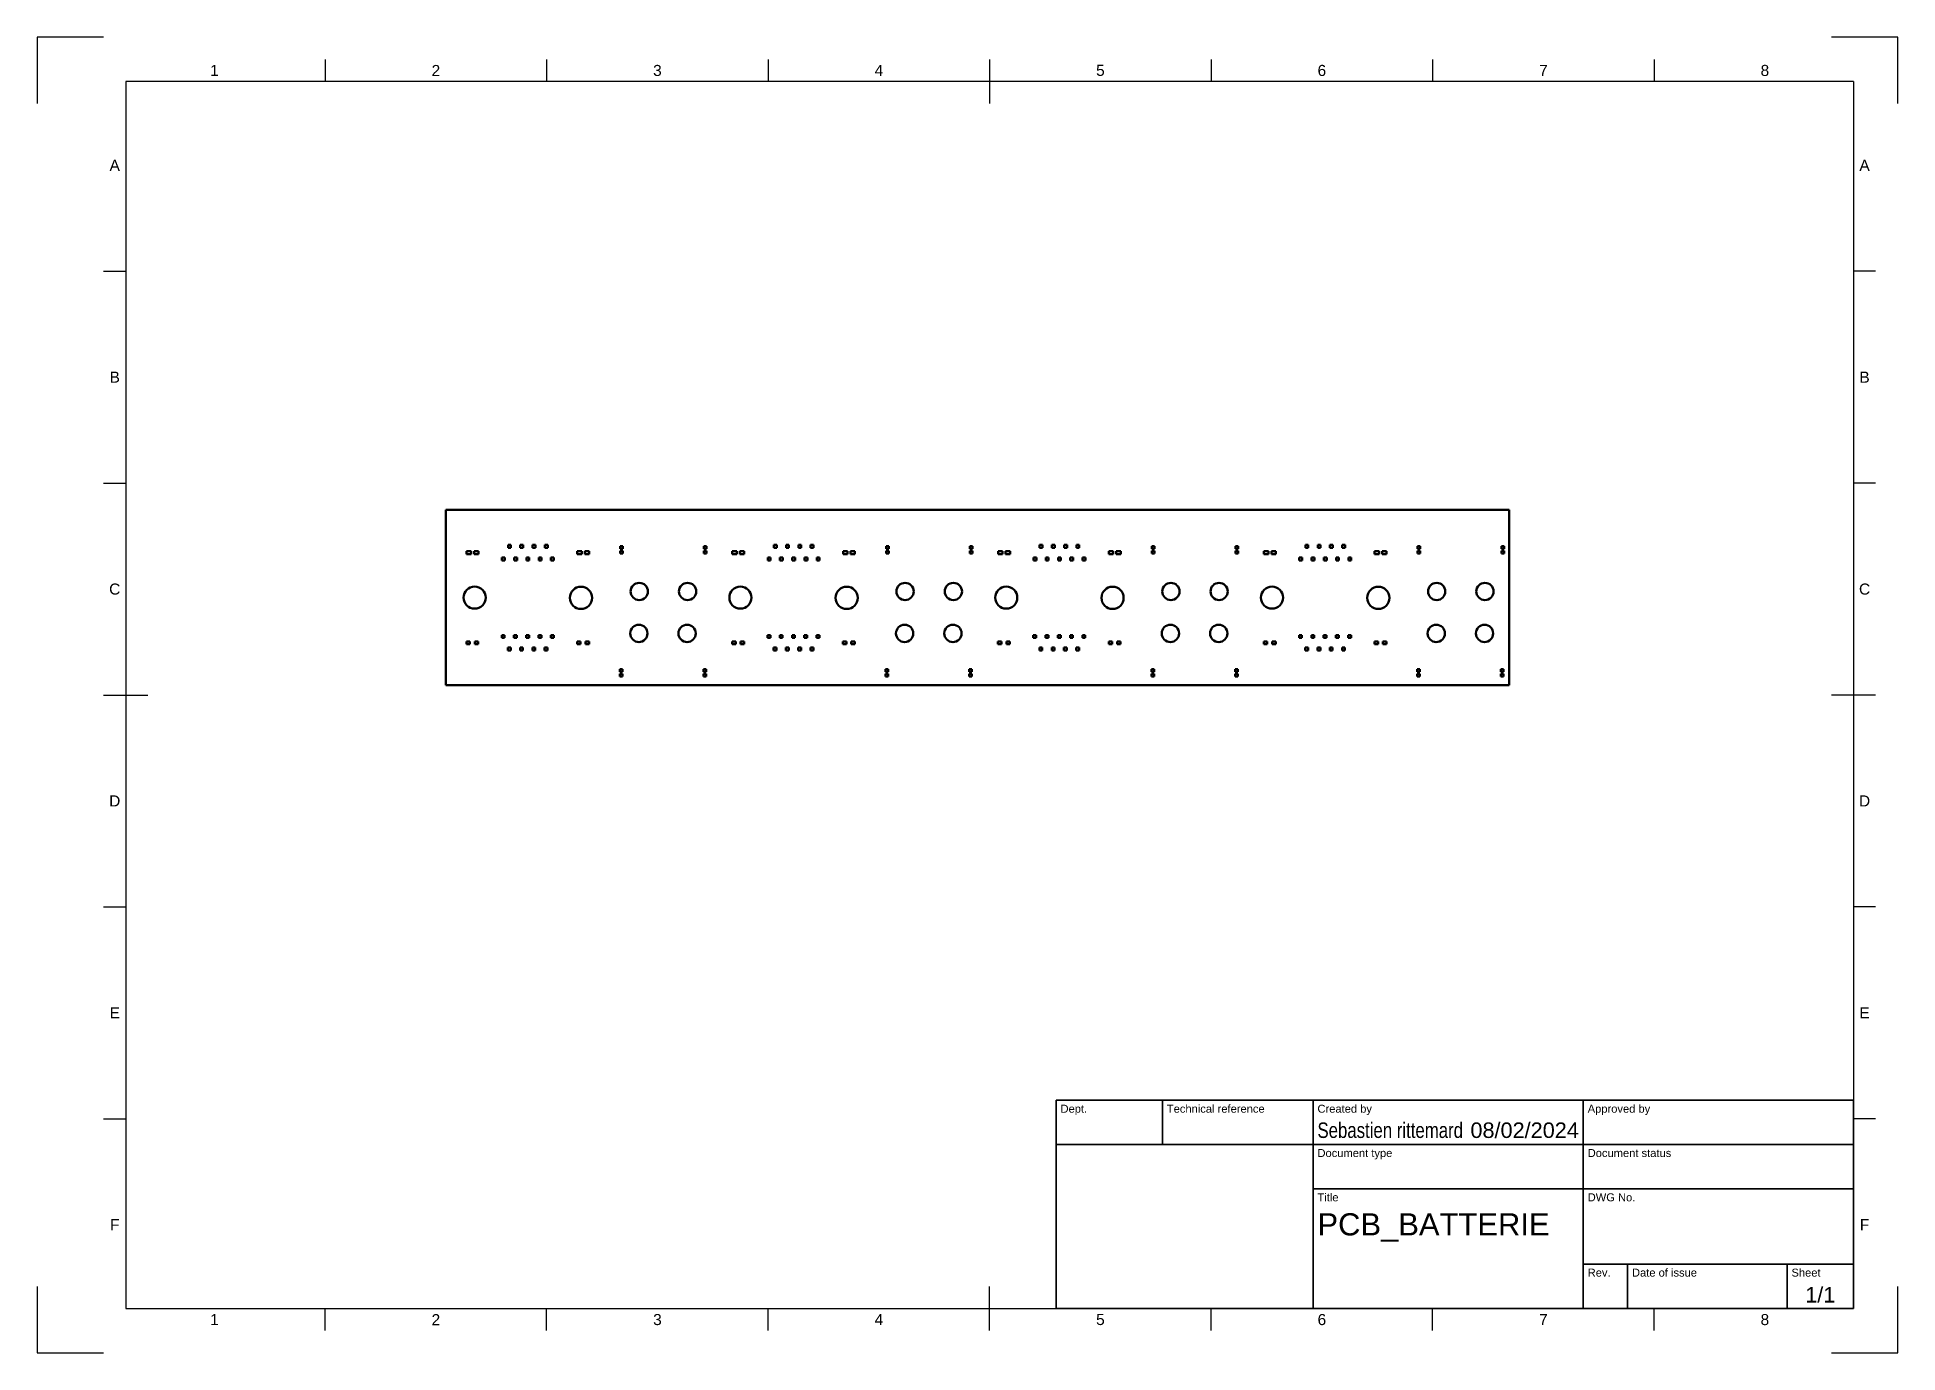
# Model space of a CAD drawing. Header units: millimetres. Extents: x 0 to 420, y 0 to 297.
import ezdxf
from ezdxf.enums import TextEntityAlignment as Align

# ---------------------------------------------------------------- set-up
doc = ezdxf.new("R2010")
doc.units = ezdxf.units.MM
doc.header["$LTSCALE"] = 0.75
for name, color, linetype, lineweight in [('BORDER', 7, 'Continuous', 25), ('TITLEBLOCK', 7, 'Continuous', 35), ('Visible', 7, 'Continuous', 50)]:
    doc.layers.add(name, color=color, linetype=linetype, lineweight=lineweight)
doc.styles.add('FusionTitle', font='arial.ttf')

# ---------------------------------------------------------------- blocks, each defined once
blk = doc.blocks.new('ISO_A3_SHEET')
at = {"layer": 'BORDER'}
for p, q in [((65, 292), (65, 287)), ((115, 292), (115, 287)), ((165, 292), (165, 287)), ((215, 292), (215, 282)), ((265, 292), (265, 287)), ((315, 292), (315, 287)), ((365, 292), (365, 287)), ((410, 287), (20, 287)), ((20, 287), (20, 10)), ((410, 287), (410, 10)), ((15, 244.16666), (20, 244.16666)), ((415, 244.16666), (410, 244.16666)), ((15, 196.33333), (20, 196.33333)), ((415, 196.33333), (410, 196.33333)), ((15, 148.5), (25, 148.5)), ((415, 148.5), (405, 148.5)), ((15, 100.66667), (20, 100.66667)), ((415, 100.66667), (410, 100.66667)), ((15, 52.83334), (20, 52.83334)), ((415, 52.83334), (410, 52.83334)), ((215, 5), (215, 15)), ((20, 10), (410, 10)), ((65, 5), (65, 10)), ((115, 5), (115, 10)), ((165, 5), (165, 10)), ((265, 5), (265, 10)), ((315, 5), (315, 10)), ((365, 5), (365, 10))]:
    blk.add_line(p, q, dxfattribs=at)
at = {"layer": 'Defpoints'}
for p, q in [((15, 297), (0, 297)), ((0, 297), (0, 282)), ((420, 297), (405, 297)), ((420, 282), (420, 297)), ((0, 15), (0, 0)), ((420, 0), (420, 15)), ((0, 0), (15, 0)), ((405, 0), (420, 0))]:
    blk.add_line(p, q, dxfattribs=at)
at = {"layer": 'BORDER', "style": 'FusionTitle'}
for s, p in [('1', (40, 289.5)), ('2', (90, 289.5)), ('3', (140, 289.5)), ('4', (190, 289.5)), ('5', (240, 289.5)), ('6', (290, 289.5)), ('7', (340, 289.5)), ('8', (390, 289.5)), ('A', (17.5, 268.08333)), ('A', (412.5, 268.08333)), ('B', (17.5, 220.25)), ('B', (412.5, 220.25)), ('C', (17.5, 172.41667)), ('C', (412.5, 172.41667)), ('D', (17.5, 124.58334)), ('D', (412.5, 124.58334)), ('E', (17.5, 76.75001)), ('E', (412.5, 76.75001)), ('F', (17.5, 28.91668)), ('F', (412.5, 28.91668)), ('1', (40, 7.5)), ('2', (90, 7.5)), ('3', (140, 7.5)), ('4', (190, 7.5)), ('5', (240, 7.5)), ('6', (290, 7.5)), ('7', (340, 7.5)), ('8', (390, 7.5))]:
    blk.add_text(s, height=2.5, dxfattribs=at).set_placement(p, align=Align.MIDDLE)
blk = doc.blocks.new('ISO_TITLEBLOCK')
at = {"layer": 'TITLEBLOCK'}
for p, q in [((0, 47), (-180, 47)), ((-180, 47), (-180, 0)), ((-156, 37), (-156, 47)), ((-122, 0), (-122, 47)), ((-61, 0), (-61, 47)), ((0, 0), (0, 47)), ((-180, 37), (0, 37)), ((-122, 27), (0, 27)), ((-61, 10), (0, 10)), ((-51, 0), (-51, 10)), ((-15, 0), (-15, 10)), ((-180, 0), (0, 0))]:
    blk.add_line(p, q, dxfattribs=at)
at = {"layer": 'TITLEBLOCK', "style": 'FusionTitle'}
for s, p in [('Dept.', (-179, 46)), ('Technical reference', (-155, 46)), ('Created by', (-121, 46)), ('Approved by', (-60, 46)), ('Document type', (-121, 36)), ('Document status', (-60, 36)), ('Title', (-121, 26)), ('DWG No.', (-60, 26)), ('Rev.', (-60, 9)), ('Date of issue', (-50, 9)), ('Sheet', (-14, 9))]:
    blk.add_text(s, height=1.8, dxfattribs=at).set_placement(p, align=Align.TOP_LEFT)
for tag, height, p in [('DEPT', 3.5, (-179, 42)), ('TECHNICAL_REFERENCE', 3.5, (-155, 42)), ('CREATED_BY', 3.5, (-121, 42)), ('APPROVED_BY', 3.5, (-60, 42)), ('DOCUMENT_TYPE', 3.5, (-121, 32)), ('DOCUMENT_STATUS', 3.5, (-60, 32)), ('TITLE_1', 5, (-121, 21.5)), ('TITLE_2', 5, (-121, 14)), ('TITLE_3', 5, (-121, 6.5)), ('DATE_OF_ISSUE', 3.5, (-50, 5))]:
    blk.add_attdef(tag, text='', height=height, dxfattribs=at).set_placement(p, align=Align.TOP_LEFT)
for tag, p in [('CREATED_DATE', (-62, 42)), ('APPROVED_DATE', (-0.99, 42))]:
    blk.add_attdef(tag, text='', height=3.5, dxfattribs=at).set_placement(p, align=Align.TOP_RIGHT)
for tag, height, p in [('DRAWING_NUMBER', 5, (-30.5, 19.75)), ('REV', 3.5, (-56, 4.85)), ('SHEET', 3.5, (-7.5, 4.85))]:
    blk.add_attdef(tag, text='', height=height, dxfattribs=at).set_placement(p, align=Align.TOP_CENTER)

msp = doc.modelspace()

# ---------------------------------------------------------------- linework, layer by layer
at = {"layer": 'Visible', "extrusion": (-1e-16, -1, 0)}
for p, q in [((92.259251, 190.271417), (92.259251, 150.708417)), ((332.259251, 190.271417), (92.259251, 190.271417)), ((332.259251, 150.708417), (332.259251, 190.271417)), ((96.914251, 180.308417), (96.914251, 181.008417)), ((96.914251, 181.008417), (97.924251, 181.008417)), ((97.924251, 181.008417), (97.924251, 180.308417)), ((98.604251, 180.308417), (98.604251, 181.008417)), ((98.604251, 181.008417), (99.614251, 181.008417)), ((99.614251, 181.008417), (99.614251, 180.308417)), ((106.279251, 182.383417), (106.929251, 182.383417)), ((106.279251, 181.733417), (106.279251, 182.383417)), ((106.929251, 181.733417), (106.279251, 181.733417)), ((106.929251, 182.383417), (106.929251, 181.733417)), ((109.049251, 182.383417), (109.699251, 182.383417)), ((109.049251, 181.733417), (109.049251, 182.383417)), ((109.699251, 181.733417), (109.049251, 181.733417)), ((109.699251, 182.383417), (109.699251, 181.733417)), ((111.819251, 182.383417), (112.469251, 182.383417)), ((111.819251, 181.733417), (111.819251, 182.383417)), ((112.469251, 181.733417), (111.819251, 181.733417)), ((112.469251, 182.383417), (112.469251, 181.733417)), ((114.589251, 182.383417), (115.239251, 182.383417)), ((114.589251, 181.733417), (114.589251, 182.383417)), ((115.239251, 181.733417), (114.589251, 181.733417)), ((115.239251, 182.383417), (115.239251, 181.733417)), ((121.904251, 180.308417), (121.904251, 181.008417)), ((121.904251, 181.008417), (122.914251, 181.008417)), ((122.914251, 181.008417), (122.914251, 180.308417)), ((123.594251, 180.308417), (123.594251, 181.008417)), ((123.594251, 181.008417), (124.604251, 181.008417)), ((124.604251, 181.008417), (124.604251, 180.308417)), ((131.609256, 182.071356), (132.209256, 182.071356)), ((131.609256, 181.521356), (131.609256, 182.071356)), ((132.209256, 181.521356), (131.609256, 181.521356)), ((131.609256, 181.021356), (132.209256, 181.021356)), ((131.609256, 180.471356), (131.609256, 181.021356)), ((132.209256, 182.071356), (132.209256, 181.521356)), ((132.209256, 181.021356), (132.209256, 180.471356)), ((150.509256, 182.071356), (151.109256, 182.071356)), ((150.509256, 181.521356), (150.509256, 182.071356)), ((151.109256, 181.521356), (150.509256, 181.521356)), ((150.509256, 181.021356), (151.109256, 181.021356)), ((150.509256, 180.471356), (150.509256, 181.021356)), ((151.109256, 182.071356), (151.109256, 181.521356)), ((151.109256, 181.021356), (151.109256, 180.471356)), ((156.914251, 180.308417), (156.914251, 181.008417)), ((156.914251, 181.008417), (157.924251, 181.008417)), ((157.924251, 181.008417), (157.924251, 180.308417)), ((158.604251, 180.308417), (158.604251, 181.008417)), ((158.604251, 181.008417), (159.614251, 181.008417)), ((159.614251, 181.008417), (159.614251, 180.308417)), ((166.279251, 182.383417), (166.929251, 182.383417)), ((166.279251, 181.733417), (166.279251, 182.383417)), ((166.929251, 181.733417), (166.279251, 181.733417)), ((166.929251, 182.383417), (166.929251, 181.733417)), ((169.049251, 182.383417), (169.699251, 182.383417)), ((169.049251, 181.733417), (169.049251, 182.383417)), ((169.699251, 181.733417), (169.049251, 181.733417)), ((169.699251, 182.383417), (169.699251, 181.733417)), ((171.819251, 182.383417), (172.469251, 182.383417)), ((171.819251, 181.733417), (171.819251, 182.383417)), ((172.469251, 181.733417), (171.819251, 181.733417)), ((172.469251, 182.383417), (172.469251, 181.733417)), ((174.589251, 182.383417), (175.239251, 182.383417)), ((174.589251, 181.733417), (174.589251, 182.383417)), ((175.239251, 181.733417), (174.589251, 181.733417)), ((175.239251, 182.383417), (175.239251, 181.733417)), ((181.904251, 180.308417), (181.904251, 181.008417)), ((181.904251, 181.008417), (182.914251, 181.008417)), ((182.914251, 181.008417), (182.914251, 180.308417)), ((183.594251, 180.308417), (183.594251, 181.008417)), ((183.594251, 181.008417), (184.604251, 181.008417)), ((184.604251, 181.008417), (184.604251, 180.308417)), ((191.609256, 182.071356), (192.209256, 182.071356)), ((191.609256, 181.521356), (191.609256, 182.071356)), ((192.209256, 181.521356), (191.609256, 181.521356)), ((191.609256, 181.021356), (192.209256, 181.021356)), ((191.609256, 180.471356), (191.609256, 181.021356)), ((192.209256, 182.071356), (192.209256, 181.521356)), ((192.209256, 181.021356), (192.209256, 180.471356)), ((210.509256, 182.071356), (211.109256, 182.071356)), ((210.509256, 181.521356), (210.509256, 182.071356)), ((211.109256, 181.521356), (210.509256, 181.521356)), ((210.509256, 181.021356), (211.109256, 181.021356)), ((210.509256, 180.471356), (210.509256, 181.021356)), ((211.109256, 182.071356), (211.109256, 181.521356)), ((211.109256, 181.021356), (211.109256, 180.471356)), ((216.914251, 180.308417), (216.914251, 181.008417)), ((216.914251, 181.008417), (217.924251, 181.008417)), ((217.924251, 181.008417), (217.924251, 180.308417)), ((218.604251, 180.308417), (218.604251, 181.008417)), ((218.604251, 181.008417), (219.614251, 181.008417)), ((219.614251, 181.008417), (219.614251, 180.308417)), ((226.279251, 182.383417), (226.929251, 182.383417)), ((226.279251, 181.733417), (226.279251, 182.383417)), ((226.929251, 181.733417), (226.279251, 181.733417)), ((226.929251, 182.383417), (226.929251, 181.733417)), ((229.049251, 182.383417), (229.699251, 182.383417)), ((229.049251, 181.733417), (229.049251, 182.383417)), ((229.699251, 181.733417), (229.049251, 181.733417)), ((229.699251, 182.383417), (229.699251, 181.733417)), ((231.819251, 182.383417), (232.469251, 182.383417)), ((231.819251, 181.733417), (231.819251, 182.383417)), ((232.469251, 181.733417), (231.819251, 181.733417)), ((232.469251, 182.383417), (232.469251, 181.733417)), ((234.589251, 182.383417), (235.239251, 182.383417)), ((234.589251, 181.733417), (234.589251, 182.383417)), ((235.239251, 181.733417), (234.589251, 181.733417)), ((235.239251, 182.383417), (235.239251, 181.733417)), ((241.904251, 180.308417), (241.904251, 181.008417)), ((241.904251, 181.008417), (242.914251, 181.008417)), ((242.914251, 181.008417), (242.914251, 180.308417)), ((243.594251, 180.308417), (243.594251, 181.008417)), ((243.594251, 181.008417), (244.604251, 181.008417)), ((244.604251, 181.008417), (244.604251, 180.308417)), ((251.609256, 182.071356), (252.209256, 182.071356)), ((251.609256, 181.521356), (251.609256, 182.071356)), ((252.209256, 181.521356), (251.609256, 181.521356)), ((251.609256, 181.021356), (252.209256, 181.021356)), ((251.609256, 180.471356), (251.609256, 181.021356)), ((252.209256, 182.071356), (252.209256, 181.521356)), ((252.209256, 181.021356), (252.209256, 180.471356)), ((270.509256, 182.071356), (271.109256, 182.071356)), ((270.509256, 181.521356), (270.509256, 182.071356)), ((271.109256, 181.521356), (270.509256, 181.521356)), ((270.509256, 181.021356), (271.109256, 181.021356)), ((270.509256, 180.471356), (270.509256, 181.021356)), ((271.109256, 182.071356), (271.109256, 181.521356)), ((271.109256, 181.021356), (271.109256, 180.471356)), ((276.914251, 180.308417), (276.914251, 181.008417)), ((276.914251, 181.008417), (277.924251, 181.008417)), ((277.924251, 181.008417), (277.924251, 180.308417)), ((278.604251, 180.308417), (278.604251, 181.008417)), ((278.604251, 181.008417), (279.614251, 181.008417)), ((279.614251, 181.008417), (279.614251, 180.308417)), ((286.279251, 182.383417), (286.929251, 182.383417)), ((286.279251, 181.733417), (286.279251, 182.383417)), ((286.929251, 181.733417), (286.279251, 181.733417)), ((286.929251, 182.383417), (286.929251, 181.733417)), ((289.049251, 182.383417), (289.699251, 182.383417)), ((289.049251, 181.733417), (289.049251, 182.383417)), ((289.699251, 181.733417), (289.049251, 181.733417)), ((289.699251, 182.383417), (289.699251, 181.733417)), ((291.819251, 182.383417), (292.469251, 182.383417)), ((291.819251, 181.733417), (291.819251, 182.383417)), ((292.469251, 181.733417), (291.819251, 181.733417)), ((292.469251, 182.383417), (292.469251, 181.733417)), ((294.589251, 182.383417), (295.239251, 182.383417)), ((294.589251, 181.733417), (294.589251, 182.383417)), ((295.239251, 181.733417), (294.589251, 181.733417)), ((295.239251, 182.383417), (295.239251, 181.733417)), ((301.904251, 180.308417), (301.904251, 181.008417)), ((301.904251, 181.008417), (302.914251, 181.008417)), ((302.914251, 181.008417), (302.914251, 180.308417)), ((303.594251, 180.308417), (303.594251, 181.008417)), ((303.594251, 181.008417), (304.604251, 181.008417)), ((304.604251, 181.008417), (304.604251, 180.308417)), ((311.609256, 182.071356), (312.209256, 182.071356)), ((311.609256, 181.521356), (311.609256, 182.071356)), ((312.209256, 181.521356), (311.609256, 181.521356)), ((311.609256, 181.021356), (312.209256, 181.021356)), ((311.609256, 180.471356), (311.609256, 181.021356)), ((312.209256, 182.071356), (312.209256, 181.521356)), ((312.209256, 181.021356), (312.209256, 180.471356)), ((330.509256, 182.071356), (331.109256, 182.071356)), ((330.509256, 181.521356), (330.509256, 182.071356)), ((331.109256, 181.521356), (330.509256, 181.521356)), ((330.509256, 181.021356), (331.109256, 181.021356)), ((330.509256, 180.471356), (330.509256, 181.021356)), ((331.109256, 182.071356), (331.109256, 181.521356)), ((331.109256, 181.021356), (331.109256, 180.471356)), ((97.924251, 180.308417), (96.914251, 180.308417)), ((99.614251, 180.308417), (98.604251, 180.308417)), ((104.894251, 179.543417), (105.544251, 179.543417)), ((104.894251, 178.893417), (104.894251, 179.543417)), ((105.544251, 178.893417), (104.894251, 178.893417)), ((105.544251, 179.543417), (105.544251, 178.893417)), ((107.664251, 179.543417), (108.314251, 179.543417)), ((107.664251, 178.893417), (107.664251, 179.543417)), ((108.314251, 178.893417), (107.664251, 178.893417)), ((108.314251, 179.543417), (108.314251, 178.893417)), ((110.434251, 179.543417), (111.084251, 179.543417)), ((110.434251, 178.893417), (110.434251, 179.543417)), ((111.084251, 178.893417), (110.434251, 178.893417)), ((111.084251, 179.543417), (111.084251, 178.893417)), ((113.204251, 179.543417), (113.854251, 179.543417)), ((113.204251, 178.893417), (113.204251, 179.543417)), ((113.854251, 178.893417), (113.204251, 178.893417)), ((113.854251, 179.543417), (113.854251, 178.893417)), ((115.974251, 179.543417), (116.624251, 179.543417)), ((115.974251, 178.893417), (115.974251, 179.543417)), ((116.624251, 178.893417), (115.974251, 178.893417)), ((116.624251, 179.543417), (116.624251, 178.893417)), ((122.914251, 180.308417), (121.904251, 180.308417)), ((124.604251, 180.308417), (123.594251, 180.308417)), ((132.209256, 180.471356), (131.609256, 180.471356)), ((151.109256, 180.471356), (150.509256, 180.471356)), ((157.924251, 180.308417), (156.914251, 180.308417)), ((159.614251, 180.308417), (158.604251, 180.308417)), ((164.894251, 179.543417), (165.544251, 179.543417)), ((164.894251, 178.893417), (164.894251, 179.543417)), ((165.544251, 178.893417), (164.894251, 178.893417)), ((165.544251, 179.543417), (165.544251, 178.893417)), ((167.664251, 179.543417), (168.314251, 179.543417)), ((167.664251, 178.893417), (167.664251, 179.543417)), ((168.314251, 178.893417), (167.664251, 178.893417)), ((168.314251, 179.543417), (168.314251, 178.893417)), ((170.434251, 179.543417), (171.084251, 179.543417)), ((170.434251, 178.893417), (170.434251, 179.543417)), ((171.084251, 178.893417), (170.434251, 178.893417)), ((171.084251, 179.543417), (171.084251, 178.893417)), ((173.204251, 179.543417), (173.854251, 179.543417)), ((173.204251, 178.893417), (173.204251, 179.543417)), ((173.854251, 178.893417), (173.204251, 178.893417)), ((173.854251, 179.543417), (173.854251, 178.893417)), ((175.974251, 179.543417), (176.624251, 179.543417)), ((175.974251, 178.893417), (175.974251, 179.543417)), ((176.624251, 178.893417), (175.974251, 178.893417)), ((176.624251, 179.543417), (176.624251, 178.893417)), ((182.914251, 180.308417), (181.904251, 180.308417)), ((184.604251, 180.308417), (183.594251, 180.308417)), ((192.209256, 180.471356), (191.609256, 180.471356)), ((211.109256, 180.471356), (210.509256, 180.471356)), ((217.924251, 180.308417), (216.914251, 180.308417)), ((219.614251, 180.308417), (218.604251, 180.308417)), ((224.894251, 179.543417), (225.544251, 179.543417)), ((224.894251, 178.893417), (224.894251, 179.543417)), ((225.544251, 178.893417), (224.894251, 178.893417)), ((225.544251, 179.543417), (225.544251, 178.893417)), ((227.664251, 179.543417), (228.314251, 179.543417)), ((227.664251, 178.893417), (227.664251, 179.543417)), ((228.314251, 178.893417), (227.664251, 178.893417)), ((228.314251, 179.543417), (228.314251, 178.893417)), ((230.434251, 179.543417), (231.084251, 179.543417)), ((230.434251, 178.893417), (230.434251, 179.543417)), ((231.084251, 178.893417), (230.434251, 178.893417)), ((231.084251, 179.543417), (231.084251, 178.893417)), ((233.204251, 179.543417), (233.854251, 179.543417)), ((233.204251, 178.893417), (233.204251, 179.543417)), ((233.854251, 178.893417), (233.204251, 178.893417)), ((233.854251, 179.543417), (233.854251, 178.893417)), ((235.974251, 179.543417), (236.624251, 179.543417)), ((235.974251, 178.893417), (235.974251, 179.543417)), ((236.624251, 178.893417), (235.974251, 178.893417)), ((236.624251, 179.543417), (236.624251, 178.893417)), ((242.914251, 180.308417), (241.904251, 180.308417)), ((244.604251, 180.308417), (243.594251, 180.308417)), ((252.209256, 180.471356), (251.609256, 180.471356)), ((271.109256, 180.471356), (270.509256, 180.471356)), ((277.924251, 180.308417), (276.914251, 180.308417)), ((279.614251, 180.308417), (278.604251, 180.308417)), ((284.894251, 179.543417), (285.544251, 179.543417)), ((284.894251, 178.893417), (284.894251, 179.543417)), ((285.544251, 178.893417), (284.894251, 178.893417)), ((285.544251, 179.543417), (285.544251, 178.893417)), ((287.664251, 179.543417), (288.314251, 179.543417)), ((287.664251, 178.893417), (287.664251, 179.543417)), ((288.314251, 178.893417), (287.664251, 178.893417)), ((288.314251, 179.543417), (288.314251, 178.893417)), ((290.434251, 179.543417), (291.084251, 179.543417)), ((290.434251, 178.893417), (290.434251, 179.543417)), ((291.084251, 178.893417), (290.434251, 178.893417)), ((291.084251, 179.543417), (291.084251, 178.893417)), ((293.204251, 179.543417), (293.854251, 179.543417)), ((293.204251, 178.893417), (293.204251, 179.543417)), ((293.854251, 178.893417), (293.204251, 178.893417)), ((293.854251, 179.543417), (293.854251, 178.893417)), ((295.974251, 179.543417), (296.624251, 179.543417)), ((295.974251, 178.893417), (295.974251, 179.543417)), ((296.624251, 178.893417), (295.974251, 178.893417)), ((296.624251, 179.543417), (296.624251, 178.893417)), ((302.914251, 180.308417), (301.904251, 180.308417)), ((304.604251, 180.308417), (303.594251, 180.308417)), ((312.209256, 180.471356), (311.609256, 180.471356)), ((331.109256, 180.471356), (330.509256, 180.471356)), ((96.869251, 159.968417), (96.869251, 160.568417)), ((96.869251, 160.568417), (97.669251, 160.568417)), ((97.669251, 159.968417), (96.869251, 159.968417)), ((97.669251, 160.568417), (97.669251, 159.968417)), ((98.769251, 159.968417), (98.769251, 160.568417)), ((98.769251, 160.568417), (99.569251, 160.568417)), ((99.569251, 159.968417), (98.769251, 159.968417)), ((99.569251, 160.568417), (99.569251, 159.968417)), ((104.854251, 161.383417), (104.854251, 162.033417)), ((104.854251, 162.033417), (105.504251, 162.033417)), ((105.504251, 161.383417), (104.854251, 161.383417)), ((105.504251, 162.033417), (105.504251, 161.383417)), ((107.624251, 162.033417), (108.274251, 162.033417)), ((107.624251, 161.383417), (107.624251, 162.033417)), ((108.274251, 161.383417), (107.624251, 161.383417)), ((108.274251, 162.033417), (108.274251, 161.383417)), ((110.394251, 162.033417), (111.044251, 162.033417)), ((110.394251, 161.383417), (110.394251, 162.033417)), ((111.044251, 161.383417), (110.394251, 161.383417)), ((111.044251, 162.033417), (111.044251, 161.383417)), ((113.164251, 162.033417), (113.814251, 162.033417)), ((113.164251, 161.383417), (113.164251, 162.033417)), ((113.814251, 161.383417), (113.164251, 161.383417)), ((113.814251, 162.033417), (113.814251, 161.383417)), ((115.934251, 162.033417), (116.584251, 162.033417)), ((115.934251, 161.383417), (115.934251, 162.033417)), ((116.584251, 161.383417), (115.934251, 161.383417)), ((116.584251, 162.033417), (116.584251, 161.383417)), ((121.869251, 159.968417), (121.869251, 160.568417)), ((121.869251, 160.568417), (122.669251, 160.568417)), ((122.669251, 159.968417), (121.869251, 159.968417)), ((122.669251, 160.568417), (122.669251, 159.968417)), ((123.769251, 159.968417), (123.769251, 160.568417)), ((123.769251, 160.568417), (124.569251, 160.568417)), ((124.569251, 159.968417), (123.769251, 159.968417)), ((124.569251, 160.568417), (124.569251, 159.968417)), ((156.869251, 159.968417), (156.869251, 160.568417)), ((156.869251, 160.568417), (157.669251, 160.568417)), ((157.669251, 159.968417), (156.869251, 159.968417)), ((157.669251, 160.568417), (157.669251, 159.968417)), ((158.769251, 159.968417), (158.769251, 160.568417)), ((158.769251, 160.568417), (159.569251, 160.568417)), ((159.569251, 159.968417), (158.769251, 159.968417)), ((159.569251, 160.568417), (159.569251, 159.968417)), ((164.854251, 161.383417), (164.854251, 162.033417)), ((164.854251, 162.033417), (165.504251, 162.033417)), ((165.504251, 161.383417), (164.854251, 161.383417)), ((165.504251, 162.033417), (165.504251, 161.383417)), ((167.624251, 162.033417), (168.274251, 162.033417)), ((167.624251, 161.383417), (167.624251, 162.033417)), ((168.274251, 161.383417), (167.624251, 161.383417)), ((168.274251, 162.033417), (168.274251, 161.383417)), ((170.394251, 162.033417), (171.044251, 162.033417)), ((170.394251, 161.383417), (170.394251, 162.033417)), ((171.044251, 161.383417), (170.394251, 161.383417)), ((171.044251, 162.033417), (171.044251, 161.383417)), ((173.164251, 162.033417), (173.814251, 162.033417)), ((173.164251, 161.383417), (173.164251, 162.033417)), ((173.814251, 161.383417), (173.164251, 161.383417)), ((173.814251, 162.033417), (173.814251, 161.383417)), ((175.934251, 162.033417), (176.584251, 162.033417)), ((175.934251, 161.383417), (175.934251, 162.033417)), ((176.584251, 161.383417), (175.934251, 161.383417)), ((176.584251, 162.033417), (176.584251, 161.383417)), ((181.869251, 159.968417), (181.869251, 160.568417)), ((181.869251, 160.568417), (182.669251, 160.568417)), ((182.669251, 159.968417), (181.869251, 159.968417)), ((182.669251, 160.568417), (182.669251, 159.968417)), ((183.769251, 159.968417), (183.769251, 160.568417)), ((183.769251, 160.568417), (184.569251, 160.568417)), ((184.569251, 159.968417), (183.769251, 159.968417)), ((184.569251, 160.568417), (184.569251, 159.968417)), ((216.869251, 159.968417), (216.869251, 160.568417)), ((216.869251, 160.568417), (217.669251, 160.568417)), ((217.669251, 159.968417), (216.869251, 159.968417)), ((217.669251, 160.568417), (217.669251, 159.968417)), ((218.769251, 159.968417), (218.769251, 160.568417)), ((218.769251, 160.568417), (219.569251, 160.568417)), ((219.569251, 159.968417), (218.769251, 159.968417)), ((219.569251, 160.568417), (219.569251, 159.968417)), ((224.854251, 161.383417), (224.854251, 162.033417)), ((224.854251, 162.033417), (225.504251, 162.033417)), ((225.504251, 161.383417), (224.854251, 161.383417)), ((225.504251, 162.033417), (225.504251, 161.383417)), ((227.624251, 162.033417), (228.274251, 162.033417)), ((227.624251, 161.383417), (227.624251, 162.033417)), ((228.274251, 161.383417), (227.624251, 161.383417)), ((228.274251, 162.033417), (228.274251, 161.383417)), ((230.394251, 162.033417), (231.044251, 162.033417)), ((230.394251, 161.383417), (230.394251, 162.033417)), ((231.044251, 161.383417), (230.394251, 161.383417)), ((231.044251, 162.033417), (231.044251, 161.383417)), ((233.164251, 162.033417), (233.814251, 162.033417)), ((233.164251, 161.383417), (233.164251, 162.033417)), ((233.814251, 161.383417), (233.164251, 161.383417)), ((233.814251, 162.033417), (233.814251, 161.383417)), ((235.934251, 162.033417), (236.584251, 162.033417)), ((235.934251, 161.383417), (235.934251, 162.033417)), ((236.584251, 161.383417), (235.934251, 161.383417)), ((236.584251, 162.033417), (236.584251, 161.383417)), ((241.869251, 159.968417), (241.869251, 160.568417)), ((241.869251, 160.568417), (242.669251, 160.568417)), ((242.669251, 159.968417), (241.869251, 159.968417)), ((242.669251, 160.568417), (242.669251, 159.968417)), ((243.769251, 159.968417), (243.769251, 160.568417)), ((243.769251, 160.568417), (244.569251, 160.568417)), ((244.569251, 159.968417), (243.769251, 159.968417)), ((244.569251, 160.568417), (244.569251, 159.968417)), ((276.869251, 159.968417), (276.869251, 160.568417)), ((276.869251, 160.568417), (277.669251, 160.568417)), ((277.669251, 159.968417), (276.869251, 159.968417)), ((277.669251, 160.568417), (277.669251, 159.968417)), ((278.769251, 159.968417), (278.769251, 160.568417)), ((278.769251, 160.568417), (279.569251, 160.568417)), ((279.569251, 159.968417), (278.769251, 159.968417)), ((279.569251, 160.568417), (279.569251, 159.968417)), ((284.854251, 161.383417), (284.854251, 162.033417)), ((284.854251, 162.033417), (285.504251, 162.033417)), ((285.504251, 161.383417), (284.854251, 161.383417)), ((285.504251, 162.033417), (285.504251, 161.383417)), ((287.624251, 162.033417), (288.274251, 162.033417)), ((287.624251, 161.383417), (287.624251, 162.033417)), ((288.274251, 161.383417), (287.624251, 161.383417)), ((288.274251, 162.033417), (288.274251, 161.383417)), ((290.394251, 162.033417), (291.044251, 162.033417)), ((290.394251, 161.383417), (290.394251, 162.033417)), ((291.044251, 161.383417), (290.394251, 161.383417)), ((291.044251, 162.033417), (291.044251, 161.383417)), ((293.164251, 162.033417), (293.814251, 162.033417)), ((293.164251, 161.383417), (293.164251, 162.033417)), ((293.814251, 161.383417), (293.164251, 161.383417)), ((293.814251, 162.033417), (293.814251, 161.383417)), ((295.934251, 162.033417), (296.584251, 162.033417)), ((295.934251, 161.383417), (295.934251, 162.033417)), ((296.584251, 161.383417), (295.934251, 161.383417)), ((296.584251, 162.033417), (296.584251, 161.383417)), ((301.869251, 159.968417), (301.869251, 160.568417)), ((301.869251, 160.568417), (302.669251, 160.568417)), ((302.669251, 159.968417), (301.869251, 159.968417)), ((302.669251, 160.568417), (302.669251, 159.968417)), ((303.769251, 159.968417), (303.769251, 160.568417)), ((303.769251, 160.568417), (304.569251, 160.568417)), ((304.569251, 159.968417), (303.769251, 159.968417)), ((304.569251, 160.568417), (304.569251, 159.968417)), ((106.239251, 159.193417), (106.889251, 159.193417)), ((106.239251, 158.543417), (106.239251, 159.193417)), ((106.889251, 158.543417), (106.239251, 158.543417)), ((106.889251, 159.193417), (106.889251, 158.543417)), ((109.009251, 159.193417), (109.659251, 159.193417)), ((109.009251, 158.543417), (109.009251, 159.193417)), ((109.659251, 158.543417), (109.009251, 158.543417)), ((109.659251, 159.193417), (109.659251, 158.543417)), ((111.779251, 159.193417), (112.429251, 159.193417)), ((111.779251, 158.543417), (111.779251, 159.193417)), ((112.429251, 158.543417), (111.779251, 158.543417)), ((112.429251, 159.193417), (112.429251, 158.543417)), ((114.549251, 159.193417), (115.199251, 159.193417)), ((114.549251, 158.543417), (114.549251, 159.193417)), ((115.199251, 158.543417), (114.549251, 158.543417)), ((115.199251, 159.193417), (115.199251, 158.543417)), ((166.239251, 159.193417), (166.889251, 159.193417)), ((166.239251, 158.543417), (166.239251, 159.193417)), ((166.889251, 158.543417), (166.239251, 158.543417)), ((166.889251, 159.193417), (166.889251, 158.543417)), ((169.009251, 159.193417), (169.659251, 159.193417)), ((169.009251, 158.543417), (169.009251, 159.193417)), ((169.659251, 158.543417), (169.009251, 158.543417)), ((169.659251, 159.193417), (169.659251, 158.543417)), ((171.779251, 159.193417), (172.429251, 159.193417)), ((171.779251, 158.543417), (171.779251, 159.193417)), ((172.429251, 158.543417), (171.779251, 158.543417)), ((172.429251, 159.193417), (172.429251, 158.543417)), ((174.549251, 159.193417), (175.199251, 159.193417)), ((174.549251, 158.543417), (174.549251, 159.193417)), ((175.199251, 158.543417), (174.549251, 158.543417)), ((175.199251, 159.193417), (175.199251, 158.543417)), ((226.239251, 159.193417), (226.889251, 159.193417)), ((226.239251, 158.543417), (226.239251, 159.193417)), ((226.889251, 158.543417), (226.239251, 158.543417)), ((226.889251, 159.193417), (226.889251, 158.543417)), ((229.009251, 159.193417), (229.659251, 159.193417)), ((229.009251, 158.543417), (229.009251, 159.193417)), ((229.659251, 158.543417), (229.009251, 158.543417)), ((229.659251, 159.193417), (229.659251, 158.543417)), ((231.779251, 159.193417), (232.429251, 159.193417)), ((231.779251, 158.543417), (231.779251, 159.193417)), ((232.429251, 158.543417), (231.779251, 158.543417)), ((232.429251, 159.193417), (232.429251, 158.543417)), ((234.549251, 159.193417), (235.199251, 159.193417)), ((234.549251, 158.543417), (234.549251, 159.193417)), ((235.199251, 158.543417), (234.549251, 158.543417)), ((235.199251, 159.193417), (235.199251, 158.543417)), ((286.239251, 159.193417), (286.889251, 159.193417)), ((286.239251, 158.543417), (286.239251, 159.193417)), ((286.889251, 158.543417), (286.239251, 158.543417)), ((286.889251, 159.193417), (286.889251, 158.543417)), ((289.009251, 159.193417), (289.659251, 159.193417)), ((289.009251, 158.543417), (289.009251, 159.193417)), ((289.659251, 158.543417), (289.009251, 158.543417)), ((289.659251, 159.193417), (289.659251, 158.543417)), ((291.779251, 159.193417), (292.429251, 159.193417)), ((291.779251, 158.543417), (291.779251, 159.193417)), ((292.429251, 158.543417), (291.779251, 158.543417)), ((292.429251, 159.193417), (292.429251, 158.543417)), ((294.549251, 159.193417), (295.199251, 159.193417)), ((294.549251, 158.543417), (294.549251, 159.193417)), ((295.199251, 158.543417), (294.549251, 158.543417)), ((295.199251, 159.193417), (295.199251, 158.543417)), ((131.509251, 153.758417), (131.509251, 154.308417)), ((131.509251, 154.308417), (132.109251, 154.308417)), ((132.109251, 153.758417), (131.509251, 153.758417)), ((131.509251, 152.708417), (131.509251, 153.258417)), ((131.509251, 153.258417), (132.109251, 153.258417)), ((132.109251, 152.708417), (131.509251, 152.708417)), ((132.109251, 154.308417), (132.109251, 153.758417)), ((132.109251, 153.258417), (132.109251, 152.708417)), ((150.409251, 154.308417), (151.009251, 154.308417)), ((150.409251, 153.758417), (150.409251, 154.308417)), ((151.009251, 153.758417), (150.409251, 153.758417)), ((150.409251, 153.258417), (151.009251, 153.258417)), ((150.409251, 152.708417), (150.409251, 153.258417)), ((151.009251, 152.708417), (150.409251, 152.708417)), ((151.009251, 154.308417), (151.009251, 153.758417)), ((151.009251, 153.258417), (151.009251, 152.708417)), ((191.509251, 153.758417), (191.509251, 154.308417)), ((191.509251, 154.308417), (192.109251, 154.308417)), ((192.109251, 153.758417), (191.509251, 153.758417)), ((191.509251, 152.708417), (191.509251, 153.258417)), ((191.509251, 153.258417), (192.109251, 153.258417)), ((192.109251, 152.708417), (191.509251, 152.708417)), ((192.109251, 154.308417), (192.109251, 153.758417)), ((192.109251, 153.258417), (192.109251, 152.708417)), ((210.409251, 154.308417), (211.009251, 154.308417)), ((210.409251, 153.758417), (210.409251, 154.308417)), ((211.009251, 153.758417), (210.409251, 153.758417)), ((210.409251, 153.258417), (211.009251, 153.258417)), ((210.409251, 152.708417), (210.409251, 153.258417)), ((211.009251, 152.708417), (210.409251, 152.708417)), ((211.009251, 154.308417), (211.009251, 153.758417)), ((211.009251, 153.258417), (211.009251, 152.708417)), ((251.509251, 153.758417), (251.509251, 154.308417)), ((251.509251, 154.308417), (252.109251, 154.308417)), ((252.109251, 153.758417), (251.509251, 153.758417)), ((251.509251, 152.708417), (251.509251, 153.258417)), ((251.509251, 153.258417), (252.109251, 153.258417)), ((252.109251, 152.708417), (251.509251, 152.708417)), ((252.109251, 154.308417), (252.109251, 153.758417)), ((252.109251, 153.258417), (252.109251, 152.708417)), ((270.409251, 154.308417), (271.009251, 154.308417)), ((270.409251, 153.758417), (270.409251, 154.308417)), ((271.009251, 153.758417), (270.409251, 153.758417)), ((270.409251, 153.258417), (271.009251, 153.258417)), ((270.409251, 152.708417), (270.409251, 153.258417)), ((271.009251, 152.708417), (270.409251, 152.708417)), ((271.009251, 154.308417), (271.009251, 153.758417)), ((271.009251, 153.258417), (271.009251, 152.708417)), ((311.509251, 153.758417), (311.509251, 154.308417)), ((311.509251, 154.308417), (312.109251, 154.308417)), ((312.109251, 153.758417), (311.509251, 153.758417)), ((311.509251, 152.708417), (311.509251, 153.258417)), ((311.509251, 153.258417), (312.109251, 153.258417)), ((312.109251, 152.708417), (311.509251, 152.708417)), ((312.109251, 154.308417), (312.109251, 153.758417)), ((312.109251, 153.258417), (312.109251, 152.708417)), ((330.409251, 154.308417), (331.009251, 154.308417)), ((330.409251, 153.758417), (330.409251, 154.308417)), ((331.009251, 153.758417), (330.409251, 153.758417)), ((330.409251, 153.258417), (331.009251, 153.258417)), ((330.409251, 152.708417), (330.409251, 153.258417)), ((331.009251, 152.708417), (330.409251, 152.708417)), ((331.009251, 154.308417), (331.009251, 153.758417)), ((331.009251, 153.258417), (331.009251, 152.708417)), ((92.259251, 150.708417), (332.259251, 150.708417))]:
    msp.add_line(p, q, dxfattribs=at)
at = {"layer": 'Visible', "extrusion": (0, 0, -1)}
for centre, radius in [((-98.739285, 170.491887), 2.5), ((-122.739217, 170.434947), 2.5), ((-135.909256, 171.871356), 1.95), ((-146.809256, 171.871356), 1.95), ((-158.739285, 170.491887), 2.5), ((-182.739217, 170.434947), 2.5), ((-195.909256, 171.871356), 1.95), ((-206.809256, 171.871356), 1.95), ((-218.739285, 170.491887), 2.5), ((-242.739217, 170.434947), 2.5), ((-255.909256, 171.871356), 1.95), ((-266.809256, 171.871356), 1.95), ((-278.739285, 170.491887), 2.5), ((-302.739217, 170.434947), 2.5), ((-315.909256, 171.871356), 1.95), ((-326.809256, 171.871356), 1.95), ((-135.809251, 162.408417), 1.95), ((-146.709251, 162.408417), 1.95), ((-195.809251, 162.408417), 1.95), ((-206.709251, 162.408417), 1.95), ((-255.809251, 162.408417), 1.95), ((-266.709251, 162.408417), 1.95), ((-315.809251, 162.408417), 1.95), ((-326.709251, 162.408417), 1.95)]:
    msp.add_circle(centre, radius, dxfattribs=at)

# ---------------------------------------------------------------- block references
at = {"layer": 'BORDER'}
msp.add_blockref('ISO_A3_SHEET', (0, 0), dxfattribs=at)
at = {"layer": 'TITLEBLOCK'}
ref = msp.add_blockref('ISO_TITLEBLOCK', (410, 10), dxfattribs=at)
ref.add_attrib('CREATED_DATE', '08/02/2024', dxfattribs={"height": 3.5, "style": 'FusionTitle'}).set_placement((348, 52), align=Align.TOP_RIGHT)
ref.add_attrib('SHEET', '1/1', dxfattribs={"height": 3.5, "style": 'FusionTitle'}).set_placement((402.5, 14.85), align=Align.TOP_CENTER)
ref.add_attrib('TITLE_1', 'PCB_BATTERIE', dxfattribs={"height": 5, "style": 'FusionTitle'}).set_placement((289, 31.5), align=Align.TOP_LEFT)
ref.add_attrib('CREATED_BY', 'Sebastien rittemard', dxfattribs={"height": 3.5, "style": 'FusionTitle', "width": 0.774973}).set_placement((289, 52), align=Align.TOP_LEFT)

doc.saveas('drawing.dxf')
